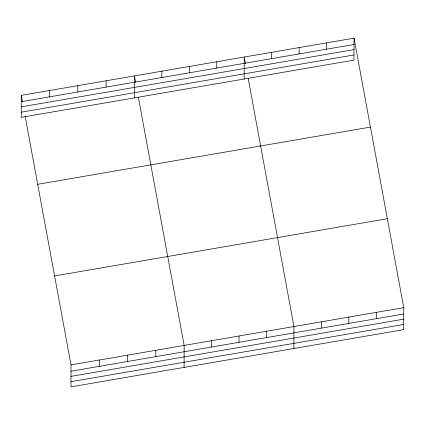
<?xml version="1.0" encoding="UTF-8"?>
<svg xmlns="http://www.w3.org/2000/svg" width="425" height="425" viewBox="0 0 425 425"><rect width="100%" height="100%" fill="white"/><g stroke="black" fill="none" stroke-linecap="round" stroke-linejoin="round"><path stroke-width="0.64" d="M21.287 95.375L21.25 117.348L353.993 60.116L354.036 38.144L21.287 95.375L22.477 101.819M49.56 96.836L49.571 90.509M25.091 115.998L71.007 364.884L70.964 386.856L403.713 329.625L403.75 307.652L354.036 38.144M77.844 91.97L77.855 85.643M99.275 366.345L99.291 360.017M106.128 87.109L106.138 80.782M127.558 361.484L127.569 355.151M134.385 97.888L134.422 75.916L135.612 82.36M155.842 356.618L155.853 350.29M161.861 77.52L161.872 71.193M184.099 367.402L184.137 345.424L138.343 97.182M189.316 72.797L189.327 66.47M211.581 347.028L211.592 340.701M216.766 68.08L216.777 61.747M239.031 342.311L239.041 335.978M244.189 79.002L244.226 57.03L245.416 63.474M266.48 337.588L266.491 331.261M271.671 58.634L271.681 52.307M293.903 348.511L293.946 326.538L248.152 78.296M299.12 53.911L299.131 47.584M321.385 328.142L321.396 321.815M326.57 49.194L326.581 42.861M348.835 323.425L348.845 317.092M376.29 318.702L376.3 312.375M21.277 101.703L354.025 44.471M21.266 106.866L354.014 49.635M21.261 112.184L354.004 54.953M37.692 184.312L370.441 127.08M54.597 275.947L387.345 218.71M71.007 364.884L403.75 307.652M70.996 371.211L403.739 313.979M70.986 376.375L403.729 319.143M70.975 381.692L403.718 324.461"/></g></svg>
